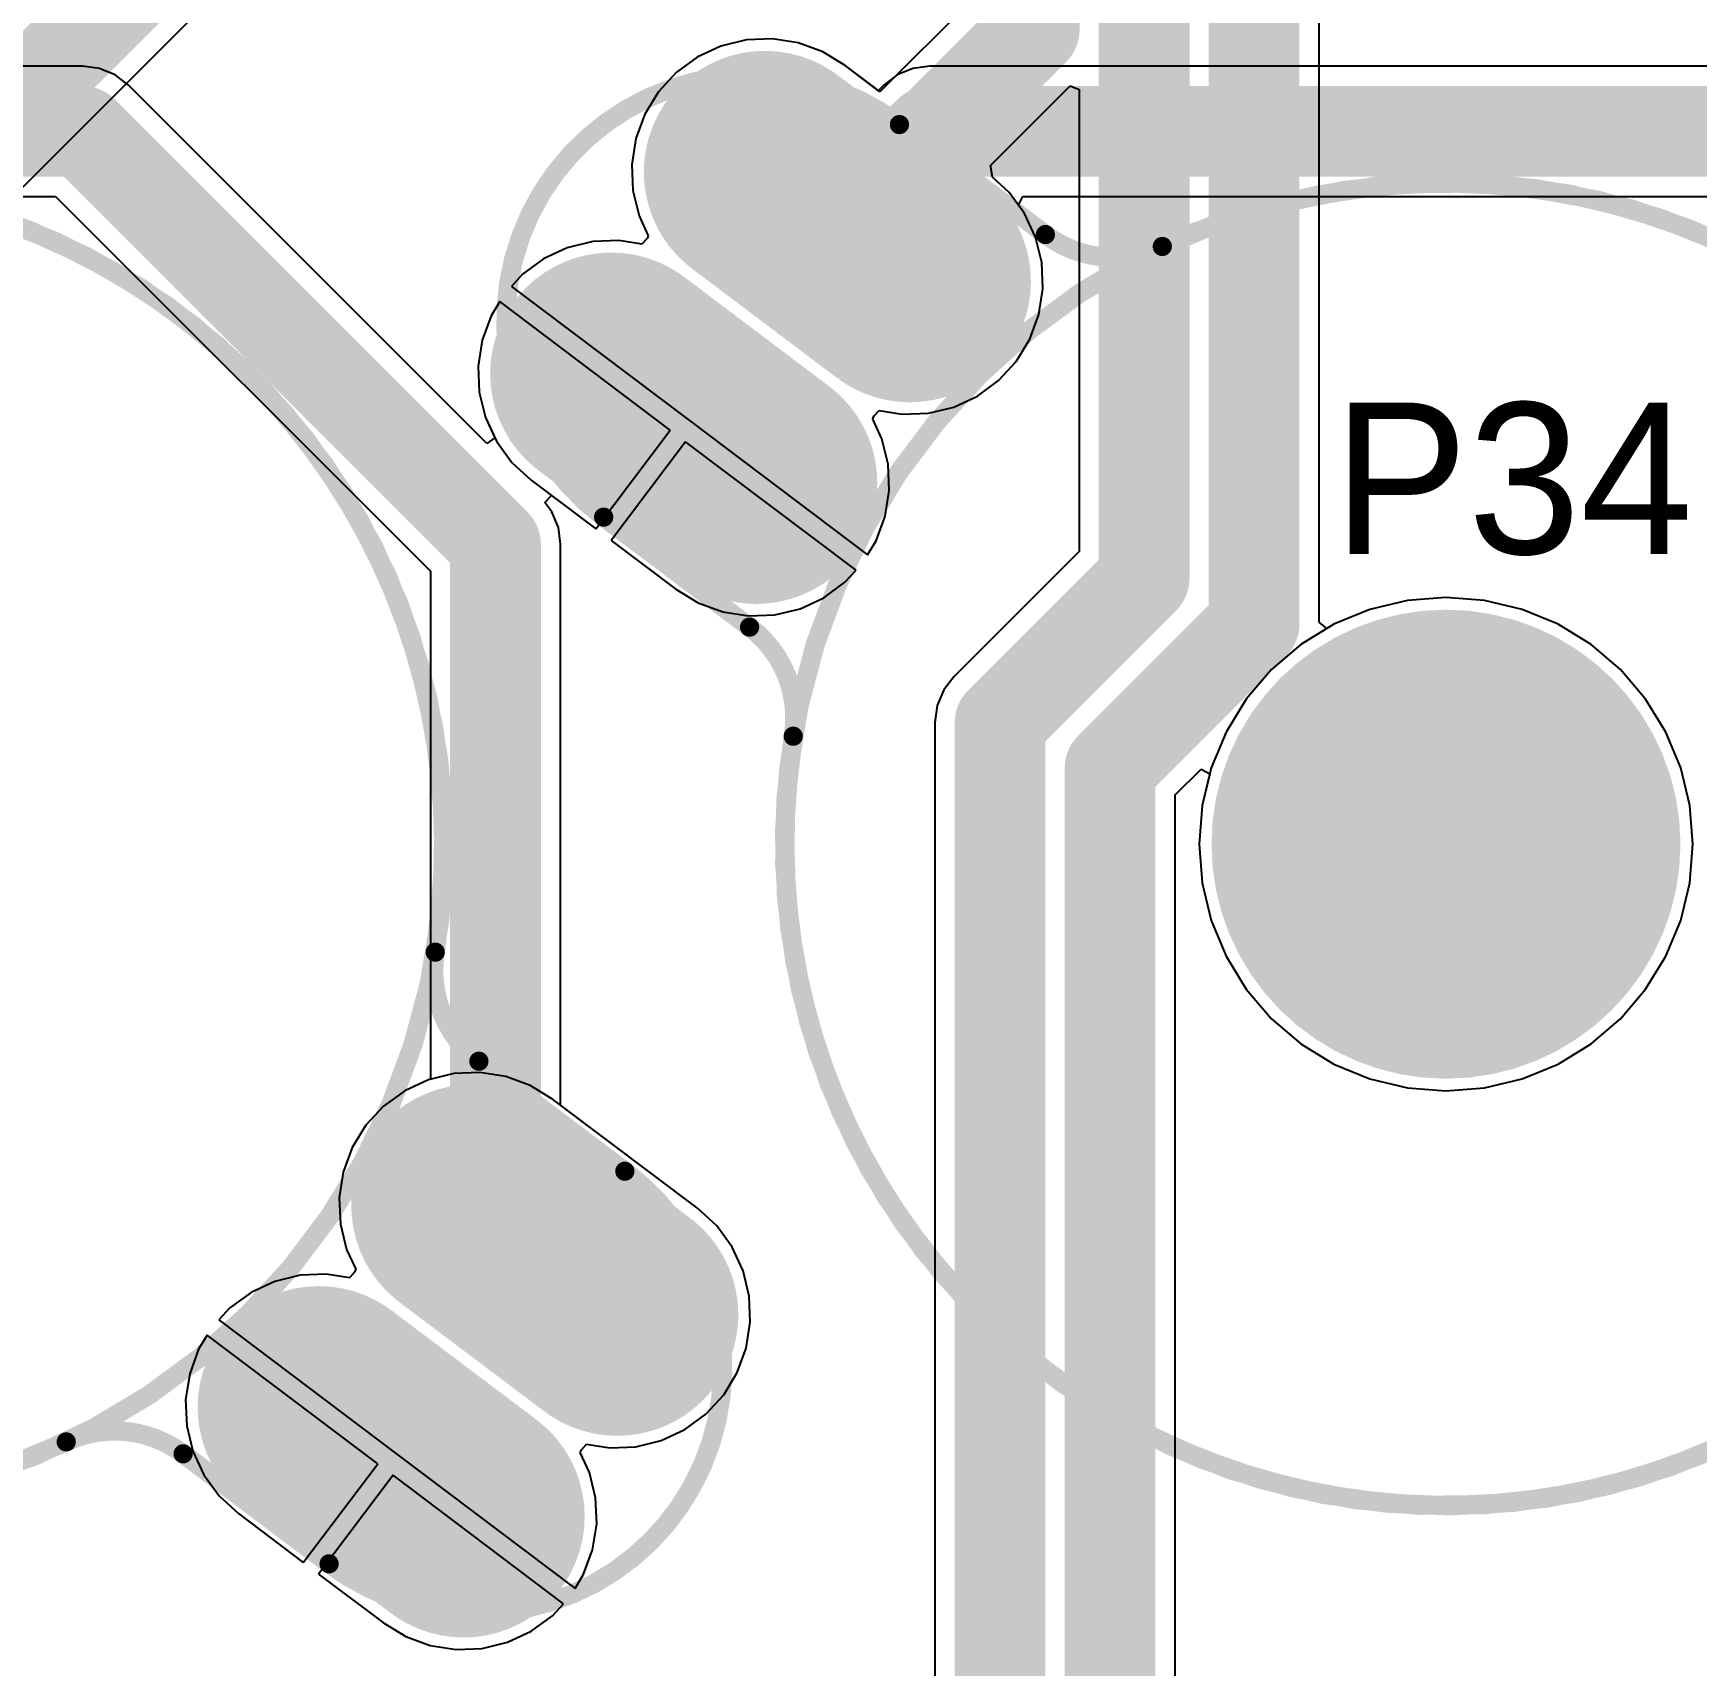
# Model space of a CAD drawing. Header units: millimetres. Extents: x -0.01 to 6.54, y 0.01 to 3.19.
# Drawn here: x 5.208 to 6.074, y 1.911 to 2.761 of the extents above; entities that cross this region are included whole.
import ezdxf

# ---------------------------------------------------------------- set-up
doc = ezdxf.new("R2010")
doc.units = ezdxf.units.MM
doc.header["$MEASUREMENT"] = 0
for name, color, linetype in [('BottomLayer', 5, 'Continuous'), ('BottomSolder', 6, 'Continuous'), ('MultiLayer', 9, 'Continuous'), ('PadHoleLayer', 156, 'Continuous'), ('TopLayer', 1, 'Continuous'), ('TopOverlay', 2, 'Continuous'), ('TopSolder', 216, 'Continuous'), ('ViaHoleLayer', 16, 'Continuous')]:
    doc.layers.add(name, color=color, linetype=linetype)

msp = doc.modelspace()

# ---------------------------------------------------------------- linework, layer by layer
at = {"layer": 'BottomLayer'}
for p, q in [((5.56559, 2.75435), (5.55324, 2.74863)), ((5.57881, 2.75755), (5.56559, 2.75435)), ((5.5924, 2.75812), (5.57881, 2.75755)), ((5.60584, 2.75602), (5.5924, 2.75812)), ((5.61861, 2.75134), (5.60584, 2.75602)), ((5.55324, 2.74863), (5.54226, 2.74061)), ((5.63022, 2.74425), (5.61861, 2.75134)), ((5.23319, 2.74391), (4.80819, 2.74391)), ((5.24197, 2.74276), (5.23319, 2.74391)), ((5.24535, 2.74135), (5.24197, 2.74276)), ((5.25015, 2.73937), (5.24535, 2.74135)), ((5.25717, 2.73398), (5.25015, 2.73937)), ((5.54226, 2.74061), (5.53305, 2.7306)), ((5.64756, 2.73119), (5.63022, 2.74425)), ((5.65737, 2.73937), (5.65035, 2.73398)), ((5.66555, 2.74276), (5.65737, 2.73937)), ((5.67433, 2.74391), (5.66555, 2.74276)), ((6.09933, 2.74391), (5.67433, 2.74391)), ((5.44371, 2.54744), (5.25717, 2.73398)), ((5.53305, 2.7306), (5.52596, 2.71898)), ((5.65035, 2.73398), (5.64756, 2.73119)), ((5.52596, 2.71898), (5.52128, 2.70621)), ((5.52128, 2.70621), (5.51918, 2.69277)), ((5.51918, 2.69277), (5.51975, 2.67918)), ((5.51975, 2.67918), (5.52295, 2.66596)), ((4.85659, 2.67609), (5.21914, 2.67609)), ((5.21914, 2.67609), (5.41428, 2.48095)), ((5.72047, 2.67163), (5.72274, 2.67609)), ((5.72371, 2.66719), (5.72047, 2.67163)), ((5.72274, 2.67609), (6.08528, 2.67609)), ((5.52295, 2.66596), (5.52774, 2.65565)), ((5.72943, 2.65485), (5.72371, 2.66719)), ((5.49881, 2.65255), (5.48559, 2.64935)), ((5.5124, 2.65312), (5.49881, 2.65255)), ((5.52445, 2.65123), (5.5124, 2.65312)), ((5.52714, 2.6542), (5.52445, 2.65123)), ((5.52774, 2.65565), (5.52714, 2.6542)), ((5.73264, 2.64163), (5.72943, 2.65485)), ((5.47324, 2.64363), (5.46226, 2.63561)), ((5.48559, 2.64935), (5.47324, 2.64363)), ((5.46226, 2.63561), (5.45645, 2.62929)), ((5.7332, 2.62804), (5.73264, 2.64163)), ((5.45645, 2.62929), (5.5492, 2.5594)), ((5.7311, 2.6146), (5.7332, 2.62804)), ((5.45043, 2.62131), (5.44596, 2.61398)), ((5.53919, 2.55442), (5.45043, 2.62131)), ((5.44596, 2.61398), (5.44128, 2.60121)), ((5.72642, 2.60183), (5.7311, 2.6146)), ((5.44128, 2.60121), (5.43918, 2.58777)), ((5.71934, 2.59021), (5.72642, 2.60183)), ((5.71013, 2.5802), (5.71934, 2.59021)), ((5.43918, 2.58777), (5.43975, 2.57418)), ((5.43975, 2.57418), (5.44295, 2.56096)), ((5.69914, 2.57219), (5.71013, 2.5802)), ((5.64524, 2.56161), (5.64794, 2.56458)), ((5.64794, 2.56458), (5.65999, 2.5627)), ((5.67358, 2.56326), (5.6868, 2.56646)), ((5.6868, 2.56646), (5.69914, 2.57219)), ((5.44295, 2.56096), (5.44787, 2.55034)), ((5.5492, 2.5594), (5.64196, 2.4895)), ((5.64465, 2.56017), (5.64524, 2.56161)), ((5.64943, 2.54985), (5.64465, 2.56017)), ((5.65999, 2.5627), (5.67358, 2.56326)), ((5.44787, 2.55034), (5.44371, 2.54744)), ((5.50044, 2.503), (5.53919, 2.55442)), ((5.54718, 2.5484), (5.50843, 2.49698)), ((5.63594, 2.48152), (5.54718, 2.5484)), ((5.65264, 2.53663), (5.64943, 2.54985)), ((5.6532, 2.52304), (5.65264, 2.53663)), ((5.6511, 2.5096), (5.6532, 2.52304)), ((5.47388, 2.51676), (5.47743, 2.52034)), ((5.47756, 2.51196), (5.47388, 2.51676)), ((5.47743, 2.52034), (5.50044, 2.503)), ((5.48095, 2.50378), (5.47756, 2.51196)), ((5.4821, 2.495), (5.48095, 2.50378)), ((5.64642, 2.49683), (5.6511, 2.5096)), ((5.4821, 2.20296), (5.4821, 2.495)), ((5.50843, 2.49698), (5.54216, 2.47156)), ((5.64196, 2.4895), (5.64642, 2.49683)), ((5.41428, 2.48095), (5.41428, 2.21647)), ((5.63013, 2.4752), (5.63594, 2.48152)), ((5.54216, 2.47156), (5.55378, 2.46447)), ((5.61914, 2.46719), (5.63013, 2.4752)), ((5.55378, 2.46447), (5.56655, 2.45979)), ((5.59358, 2.45826), (5.6068, 2.46146)), ((5.6068, 2.46146), (5.61914, 2.46719)), ((5.90339, 2.46106), (5.88476, 2.45334)), ((5.92299, 2.46577), (5.90339, 2.46106)), ((5.9431, 2.46735), (5.92299, 2.46577)), ((5.9632, 2.46577), (5.9431, 2.46735)), ((5.98281, 2.46106), (5.9632, 2.46577)), ((6.00144, 2.45334), (5.98281, 2.46106)), ((5.56655, 2.45979), (5.57999, 2.4577)), ((5.57999, 2.4577), (5.59358, 2.45826)), ((5.88476, 2.45334), (5.86756, 2.44281)), ((6.01863, 2.44281), (6.00144, 2.45334)), ((5.86756, 2.44281), (5.85223, 2.42971)), ((6.03396, 2.42971), (6.01863, 2.44281)), ((5.85223, 2.42971), (5.83913, 2.41438)), ((6.04706, 2.41438), (6.03396, 2.42971)), ((5.83913, 2.41438), (5.8286, 2.39718)), ((6.0576, 2.39718), (6.04706, 2.41438)), ((5.8286, 2.39718), (5.82088, 2.37855)), ((6.06531, 2.37855), (6.0576, 2.39718)), ((5.82088, 2.37855), (5.81617, 2.35895)), ((6.07002, 2.35895), (6.06531, 2.37855)), ((5.81617, 2.35895), (5.81459, 2.33884)), ((6.0716, 2.33884), (6.07002, 2.35895)), ((5.81459, 2.33884), (5.81617, 2.31874)), ((6.07002, 2.31874), (6.0716, 2.33884)), ((5.81617, 2.31874), (5.82088, 2.29913)), ((6.06531, 2.29913), (6.07002, 2.31874)), ((5.82088, 2.29913), (5.8286, 2.2805)), ((6.0576, 2.2805), (6.06531, 2.29913)), ((5.8286, 2.2805), (5.83913, 2.26331)), ((6.04706, 2.26331), (6.0576, 2.2805)), ((5.83913, 2.26331), (5.85223, 2.24798)), ((6.03396, 2.24798), (6.04706, 2.26331)), ((5.85223, 2.24798), (5.86756, 2.23488)), ((6.01863, 2.23488), (6.03396, 2.24798)), ((5.86756, 2.23488), (5.88476, 2.22434)), ((6.00144, 2.22434), (6.01863, 2.23488)), ((5.88476, 2.22434), (5.90339, 2.21663)), ((5.98281, 2.21663), (6.00144, 2.22434)), ((5.40091, 2.2105), (5.38992, 2.20248)), ((5.41325, 2.21623), (5.40091, 2.2105)), ((5.41428, 2.21647), (5.41325, 2.21623)), ((5.90339, 2.21663), (5.92299, 2.21192)), ((5.92299, 2.21192), (5.9431, 2.21034)), ((5.9431, 2.21034), (5.9632, 2.21192)), ((5.9632, 2.21192), (5.98281, 2.21663)), ((5.38992, 2.20248), (5.38071, 2.19248)), ((5.55335, 2.14927), (5.4821, 2.20296)), ((5.38071, 2.19248), (5.37363, 2.18086)), ((5.37363, 2.18086), (5.36895, 2.16809)), ((5.36895, 2.16809), (5.36685, 2.15465)), ((5.36685, 2.15465), (5.36741, 2.14106)), ((5.56336, 2.14006), (5.55335, 2.14927)), ((5.36741, 2.14106), (5.37062, 2.12784)), ((5.57138, 2.12907), (5.56336, 2.14006)), ((5.37062, 2.12784), (5.3754, 2.11752)), ((5.5771, 2.11673), (5.57138, 2.12907)), ((5.34647, 2.11443), (5.33325, 2.11123)), ((5.36006, 2.11499), (5.34647, 2.11443)), ((5.37211, 2.11311), (5.36006, 2.11499)), ((5.37481, 2.11608), (5.37211, 2.11311)), ((5.3754, 2.11752), (5.37481, 2.11608)), ((5.5803, 2.10351), (5.5771, 2.11673)), ((5.32091, 2.1055), (5.30992, 2.09748)), ((5.33325, 2.11123), (5.32091, 2.1055)), ((5.30992, 2.09748), (5.30411, 2.09117)), ((5.58087, 2.08992), (5.5803, 2.10351)), ((5.30411, 2.09117), (5.39687, 2.02128)), ((5.57877, 2.07648), (5.58087, 2.08992)), ((5.2981, 2.08319), (5.29363, 2.07586)), ((5.38686, 2.0163), (5.2981, 2.08319)), ((5.29363, 2.07586), (5.28895, 2.06309)), ((5.57409, 2.06371), (5.57877, 2.07648)), ((5.28895, 2.06309), (5.28685, 2.04965)), ((5.56701, 2.05209), (5.57409, 2.06371)), ((5.28685, 2.04965), (5.28741, 2.03606)), ((5.55779, 2.04208), (5.56701, 2.05209)), ((5.28741, 2.03606), (5.29062, 2.02284)), ((5.54681, 2.03406), (5.55779, 2.04208)), ((5.52125, 2.02514), (5.53447, 2.02834)), ((5.53447, 2.02834), (5.54681, 2.03406)), ((5.29062, 2.02284), (5.29634, 2.0105)), ((5.39687, 2.02128), (5.48962, 1.95138)), ((5.49232, 2.02204), (5.49291, 2.02349)), ((5.4971, 2.01173), (5.49232, 2.02204)), ((5.49291, 2.02349), (5.49561, 2.02646)), ((5.49561, 2.02646), (5.50766, 2.02457)), ((5.50766, 2.02457), (5.52125, 2.02514)), ((5.29634, 2.0105), (5.30436, 1.99951)), ((5.34811, 1.96488), (5.38686, 2.0163)), ((5.39484, 2.01028), (5.35609, 1.95886)), ((5.4836, 1.9434), (5.39484, 2.01028)), ((5.5003, 1.99851), (5.4971, 2.01173)), ((5.30436, 1.99951), (5.31437, 1.9903)), ((5.50087, 1.98492), (5.5003, 1.99851)), ((5.31437, 1.9903), (5.34811, 1.96488)), ((5.49877, 1.97148), (5.50087, 1.98492)), ((5.49409, 1.95871), (5.49877, 1.97148)), ((5.35609, 1.95886), (5.38983, 1.93343)), ((5.48962, 1.95138), (5.49409, 1.95871)), ((5.47779, 1.93708), (5.4836, 1.9434)), ((5.38983, 1.93343), (5.40144, 1.92635)), ((5.46681, 1.92906), (5.47779, 1.93708)), ((5.40144, 1.92635), (5.41422, 1.92167)), ((5.44125, 1.92014), (5.45447, 1.92334)), ((5.45447, 1.92334), (5.46681, 1.92906)), ((5.41422, 1.92167), (5.42766, 1.91957)), ((5.42766, 1.91957), (5.44125, 1.92014))]:
    msp.add_line(p, q, dxfattribs=at)
for points, const_width in [([(5.58846, 2.68884), (5.66392, 2.63197)], 0.11811), ([(4.80819, 2.71), (5.23319, 2.71)], 0.04724), ([(5.23319, 2.71), (5.44819, 2.495)], 0.04724), ([(5.62619, 2.66186), (5.67433, 2.71)], 0.04724), ([(5.67433, 2.71), (6.09933, 2.71)], 0.04724), ([(5.62619, 2.66041), (5.62619, 2.66186)], 0.04724), ([(5.50846, 2.58384), (5.58392, 2.52697)], 0.11811), ([(5.44819, 2.14795), (5.44819, 2.495)], 0.04724), ([(5.51159, 2.09385), (5.43613, 2.15072)], 0.11811), ([(5.44819, 2.14795), (5.47386, 2.12228)], 0.04724), ([(5.43159, 1.98885), (5.35613, 2.04572)], 0.11811)]:
    msp.add_lwpolyline(points, dxfattribs=dict(at, const_width=const_width))
for points, const_width in [([(5.55893, 2.68884, 1), (5.61799, 2.68884, 1)], 0.05906), ([(5.22138, 2.71, 1), (5.245, 2.71, 1)], 0.02362), ([(5.22138, 2.71, 1), (5.245, 2.71, 1)], 0.02362), ([(5.66252, 2.71, 1), (5.68614, 2.71, 1)], 0.02362), ([(5.66252, 2.71, 1), (5.68614, 2.71, 1)], 0.02362), ([(5.61438, 2.66186, 1), (5.638, 2.66186, 1)], 0.02362), ([(5.61438, 2.66186, 1), (5.638, 2.66186, 1)], 0.02362), ([(5.6344, 2.63197, 1), (5.69345, 2.63197, 1)], 0.05906), ([(5.61438, 2.66041, 1), (5.638, 2.66041, 1)], 0.02362), ([(5.47893, 2.58384, 1), (5.53799, 2.58384, 1)], 0.05906), ([(5.5544, 2.52697, 1), (5.61345, 2.52697, 1)], 0.05906), ([(5.43638, 2.495, 1), (5.46, 2.495, 1)], 0.02362), ([(5.43638, 2.495, 1), (5.46, 2.495, 1)], 0.02362), ([(5.88404, 2.33884, 1), (6.00215, 2.33884, 1)], 0.11811), ([(5.4066, 2.15072, 1), (5.46565, 2.15072, 1)], 0.05906), ([(5.43638, 2.14795, 1), (5.46, 2.14795, 1)], 0.02362), ([(5.43638, 2.14795, 1), (5.46, 2.14795, 1)], 0.02362), ([(5.48206, 2.09385, 1), (5.54112, 2.09385, 1)], 0.05906), ([(5.46205, 2.12228, 1), (5.48567, 2.12228, 1)], 0.02362), ([(5.3266, 2.04572, 1), (5.38565, 2.04572, 1)], 0.05906), ([(5.40206, 1.98885, 1), (5.46112, 1.98885, 1)], 0.05906)]:
    msp.add_lwpolyline(points, format="xyb", close=True, dxfattribs=dict(at, const_width=const_width))
at = {"layer": 'BottomSolder', "const_width": 0.12611}
for points in [[(5.58846, 2.68884), (5.66392, 2.63197)], [(5.50846, 2.58384), (5.58392, 2.52697)], [(5.51159, 2.09385), (5.43613, 2.15072)], [(5.43159, 1.98885), (5.35613, 2.04572)]]:
    msp.add_lwpolyline(points, dxfattribs=at)
at = {"layer": 'BottomSolder'}
for points, const_width in [([(5.55693, 2.68884, 1), (5.61999, 2.68884, 1)], 0.06306), ([(5.6324, 2.63197, 1), (5.69545, 2.63197, 1)], 0.06306), ([(5.47693, 2.58384, 1), (5.53999, 2.58384, 1)], 0.06306), ([(5.5524, 2.52697, 1), (5.61545, 2.52697, 1)], 0.06306), ([(5.88204, 2.33884, 1), (6.00415, 2.33884, 1)], 0.12211), ([(5.4046, 2.15072, 1), (5.46765, 2.15072, 1)], 0.06306), ([(5.48006, 2.09385, 1), (5.54312, 2.09385, 1)], 0.06306), ([(5.3246, 2.04572, 1), (5.38765, 2.04572, 1)], 0.06306), ([(5.40006, 1.98885, 1), (5.46312, 1.98885, 1)], 0.06306)]:
    msp.add_lwpolyline(points, format="xyb", close=True, dxfattribs=dict(at, const_width=const_width))
at = {"layer": 'MultiLayer', "const_width": 0.11811}
for points in [[(5.58846, 2.68884), (5.66392, 2.63197)], [(5.50846, 2.58384), (5.58392, 2.52697)], [(5.51159, 2.09385), (5.43613, 2.15072)], [(5.43159, 1.98885), (5.35613, 2.04572)]]:
    msp.add_lwpolyline(points, dxfattribs=at)
at = {"layer": 'MultiLayer'}
for points, const_width in [([(5.55893, 2.68884, 1), (5.61799, 2.68884, 1)], 0.05906), ([(5.6344, 2.63197, 1), (5.69345, 2.63197, 1)], 0.05906), ([(5.47893, 2.58384, 1), (5.53799, 2.58384, 1)], 0.05906), ([(5.5544, 2.52697, 1), (5.61345, 2.52697, 1)], 0.05906), ([(5.88404, 2.33884, 1), (6.00215, 2.33884, 1)], 0.11811), ([(5.4066, 2.15072, 1), (5.46565, 2.15072, 1)], 0.05906), ([(5.48206, 2.09385, 1), (5.54112, 2.09385, 1)], 0.05906), ([(5.3266, 2.04572, 1), (5.38565, 2.04572, 1)], 0.05906), ([(5.40206, 1.98885, 1), (5.46112, 1.98885, 1)], 0.05906)]:
    msp.add_lwpolyline(points, format="xyb", close=True, dxfattribs=dict(at, const_width=const_width))
at = {"layer": 'PadHoleLayer', "const_width": 0.01969}
for points in [[(5.61635, 2.66041, 1), (5.63604, 2.66041, 1)], [(5.53635, 2.55541, 1), (5.55604, 2.55541, 1)], [(5.46402, 2.12228, 1), (5.4837, 2.12228, 1)], [(5.38402, 2.01728, 1), (5.4037, 2.01728, 1)]]:
    msp.add_lwpolyline(points, format="xyb", close=True, dxfattribs=at)
at = {"layer": 'TopLayer'}
for p, q in [((5.8771, 2.45452), (5.8771, 3.0554)), ((4.9471, 2.42595), (5.53117, 3.01002)), ((5.69479, 2.77696), (5.64839, 2.73056)), ((5.56559, 2.75435), (5.55324, 2.74863)), ((5.57881, 2.75755), (5.56559, 2.75435)), ((5.5924, 2.75812), (5.57881, 2.75755)), ((5.60584, 2.75602), (5.5924, 2.75812)), ((5.61861, 2.75134), (5.60584, 2.75602)), ((5.55324, 2.74863), (5.54226, 2.74061)), ((5.63022, 2.74425), (5.61861, 2.75134)), ((5.54226, 2.74061), (5.53305, 2.7306)), ((5.64839, 2.73056), (5.63022, 2.74425)), ((5.53305, 2.7306), (5.52596, 2.71898)), ((5.70596, 2.69221), (5.74741, 2.73367)), ((5.74741, 2.73367), (5.75203, 2.73175)), ((5.75203, 2.73175), (5.75203, 2.49128)), ((5.52596, 2.71898), (5.52128, 2.70621)), ((5.52128, 2.70621), (5.51918, 2.69277)), ((5.51918, 2.69277), (5.51975, 2.67918)), ((5.707, 2.68618), (5.70596, 2.69221)), ((5.71569, 2.67818), (5.707, 2.68618)), ((5.51975, 2.67918), (5.52295, 2.66596)), ((5.72371, 2.66719), (5.71569, 2.67818)), ((5.52295, 2.66596), (5.52774, 2.65565)), ((5.72943, 2.65485), (5.72371, 2.66719)), ((5.49881, 2.65255), (5.48559, 2.64935)), ((5.5124, 2.65312), (5.49881, 2.65255)), ((5.52445, 2.65123), (5.5124, 2.65312)), ((5.52714, 2.6542), (5.52445, 2.65123)), ((5.52774, 2.65565), (5.52714, 2.6542)), ((5.73264, 2.64163), (5.72943, 2.65485)), ((5.47324, 2.64363), (5.46226, 2.63561)), ((5.48559, 2.64935), (5.47324, 2.64363)), ((5.46226, 2.63561), (5.45645, 2.62929)), ((5.7332, 2.62804), (5.73264, 2.64163)), ((5.45645, 2.62929), (5.5492, 2.5594)), ((5.7311, 2.6146), (5.7332, 2.62804)), ((5.45043, 2.62131), (5.44596, 2.61398)), ((5.53919, 2.55442), (5.45043, 2.62131)), ((5.44596, 2.61398), (5.44128, 2.60121)), ((5.72642, 2.60183), (5.7311, 2.6146)), ((5.44128, 2.60121), (5.43918, 2.58777)), ((5.71934, 2.59021), (5.72642, 2.60183)), ((5.71013, 2.5802), (5.71934, 2.59021)), ((5.43918, 2.58777), (5.43975, 2.57418)), ((5.43975, 2.57418), (5.44295, 2.56096)), ((5.69914, 2.57219), (5.71013, 2.5802)), ((5.64524, 2.56161), (5.64794, 2.56458)), ((5.64794, 2.56458), (5.65999, 2.5627)), ((5.67358, 2.56326), (5.6868, 2.56646)), ((5.6868, 2.56646), (5.69914, 2.57219)), ((5.44295, 2.56096), (5.44867, 2.54862)), ((5.5492, 2.5594), (5.64196, 2.4895)), ((5.64465, 2.56017), (5.64524, 2.56161)), ((5.64943, 2.54985), (5.64465, 2.56017)), ((5.65999, 2.5627), (5.67358, 2.56326)), ((5.44867, 2.54862), (5.45669, 2.53763)), ((5.50044, 2.503), (5.53919, 2.55442)), ((5.54718, 2.5484), (5.50843, 2.49698)), ((5.63594, 2.48152), (5.54718, 2.5484)), ((5.65264, 2.53663), (5.64943, 2.54985)), ((5.45669, 2.53763), (5.4667, 2.52842)), ((5.6532, 2.52304), (5.65264, 2.53663)), ((5.4667, 2.52842), (5.50044, 2.503)), ((5.6511, 2.5096), (5.6532, 2.52304)), ((5.64642, 2.49683), (5.6511, 2.5096)), ((5.50843, 2.49698), (5.54216, 2.47156)), ((5.64196, 2.4895), (5.64642, 2.49683)), ((5.75203, 2.49128), (5.68697, 2.42621)), ((5.63013, 2.4752), (5.63594, 2.48152)), ((5.54216, 2.47156), (5.55378, 2.46447)), ((5.61914, 2.46719), (5.63013, 2.4752)), ((5.55378, 2.46447), (5.56655, 2.45979)), ((5.59358, 2.45826), (5.6068, 2.46146)), ((5.6068, 2.46146), (5.61914, 2.46719)), ((5.90339, 2.46106), (5.88476, 2.45334)), ((5.92299, 2.46577), (5.90339, 2.46106)), ((5.9431, 2.46735), (5.92299, 2.46577)), ((5.9632, 2.46577), (5.9431, 2.46735)), ((5.98281, 2.46106), (5.9632, 2.46577)), ((6.00144, 2.45334), (5.98281, 2.46106)), ((5.56655, 2.45979), (5.57999, 2.4577)), ((5.57999, 2.4577), (5.59358, 2.45826)), ((5.8811, 2.4511), (5.8771, 2.45452)), ((5.88476, 2.45334), (5.8811, 2.4511)), ((6.01863, 2.44281), (6.00144, 2.45334)), ((6.03396, 2.42971), (6.01863, 2.44281)), ((5.68697, 2.42621), (5.68158, 2.41919)), ((6.04706, 2.41438), (6.03396, 2.42971)), ((5.68158, 2.41919), (5.67819, 2.41101)), ((5.67819, 2.41101), (5.67703, 2.40223)), ((6.0576, 2.39718), (6.04706, 2.41438)), ((5.67703, 2.40223), (5.67703, 1.89306)), ((6.06531, 2.37855), (6.0576, 2.39718)), ((5.8021, 2.36447), (5.8156, 2.37797)), ((5.8156, 2.37797), (5.82013, 2.37543)), ((5.82013, 2.37543), (5.81617, 2.35895)), ((6.07002, 2.35895), (6.06531, 2.37855)), ((5.8021, 1.05849), (5.8021, 2.36447)), ((5.81617, 2.35895), (5.81459, 2.33884)), ((6.0716, 2.33884), (6.07002, 2.35895)), ((5.81459, 2.33884), (5.81617, 2.31874)), ((6.07002, 2.31874), (6.0716, 2.33884)), ((5.81617, 2.31874), (5.82088, 2.29913)), ((6.06531, 2.29913), (6.07002, 2.31874)), ((5.82088, 2.29913), (5.8286, 2.2805)), ((6.0576, 2.2805), (6.06531, 2.29913)), ((5.8286, 2.2805), (5.83913, 2.26331)), ((6.04706, 2.26331), (6.0576, 2.2805)), ((5.83913, 2.26331), (5.85223, 2.24798)), ((6.03396, 2.24798), (6.04706, 2.26331)), ((5.85223, 2.24798), (5.86756, 2.23488)), ((6.01863, 2.23488), (6.03396, 2.24798)), ((5.86756, 2.23488), (5.88476, 2.22434)), ((6.00144, 2.22434), (6.01863, 2.23488)), ((5.42647, 2.21943), (5.41325, 2.21623)), ((5.44006, 2.21999), (5.42647, 2.21943)), ((5.4535, 2.21789), (5.44006, 2.21999)), ((5.46627, 2.21321), (5.4535, 2.21789)), ((5.88476, 2.22434), (5.90339, 2.21663)), ((5.98281, 2.21663), (6.00144, 2.22434)), ((5.40091, 2.2105), (5.38992, 2.20248)), ((5.41325, 2.21623), (5.40091, 2.2105)), ((5.47789, 2.20613), (5.46627, 2.21321)), ((5.90339, 2.21663), (5.92299, 2.21192)), ((5.92299, 2.21192), (5.9431, 2.21034)), ((5.9431, 2.21034), (5.9632, 2.21192)), ((5.9632, 2.21192), (5.98281, 2.21663)), ((5.38992, 2.20248), (5.38071, 2.19248)), ((5.55335, 2.14927), (5.47789, 2.20613)), ((5.38071, 2.19248), (5.37363, 2.18086)), ((5.37363, 2.18086), (5.36895, 2.16809)), ((5.36895, 2.16809), (5.36685, 2.15465)), ((5.36685, 2.15465), (5.36741, 2.14106)), ((5.56336, 2.14006), (5.55335, 2.14927)), ((5.36741, 2.14106), (5.37062, 2.12784)), ((5.57138, 2.12907), (5.56336, 2.14006)), ((5.37062, 2.12784), (5.3754, 2.11752)), ((5.5771, 2.11673), (5.57138, 2.12907)), ((5.34647, 2.11443), (5.33325, 2.11123)), ((5.36006, 2.11499), (5.34647, 2.11443)), ((5.37211, 2.11311), (5.36006, 2.11499)), ((5.37481, 2.11608), (5.37211, 2.11311)), ((5.3754, 2.11752), (5.37481, 2.11608)), ((5.5803, 2.10351), (5.5771, 2.11673)), ((5.32091, 2.1055), (5.30992, 2.09748)), ((5.33325, 2.11123), (5.32091, 2.1055)), ((5.30992, 2.09748), (5.30411, 2.09117)), ((5.58087, 2.08992), (5.5803, 2.10351)), ((5.30411, 2.09117), (5.39687, 2.02128)), ((5.57877, 2.07648), (5.58087, 2.08992)), ((5.2981, 2.08319), (5.29363, 2.07586)), ((5.38686, 2.0163), (5.2981, 2.08319)), ((5.29363, 2.07586), (5.28895, 2.06309)), ((5.57409, 2.06371), (5.57877, 2.07648)), ((5.28895, 2.06309), (5.28685, 2.04965)), ((5.56701, 2.05209), (5.57409, 2.06371)), ((5.28685, 2.04965), (5.28741, 2.03606)), ((5.55779, 2.04208), (5.56701, 2.05209)), ((5.28741, 2.03606), (5.29062, 2.02284)), ((5.54681, 2.03406), (5.55779, 2.04208)), ((5.52125, 2.02514), (5.53447, 2.02834)), ((5.53447, 2.02834), (5.54681, 2.03406)), ((5.29062, 2.02284), (5.29634, 2.0105)), ((5.39687, 2.02128), (5.48962, 1.95138)), ((5.49232, 2.02204), (5.49291, 2.02349)), ((5.4971, 2.01173), (5.49232, 2.02204)), ((5.49291, 2.02349), (5.49561, 2.02646)), ((5.49561, 2.02646), (5.50766, 2.02457)), ((5.50766, 2.02457), (5.52125, 2.02514)), ((5.29634, 2.0105), (5.30436, 1.99951)), ((5.34811, 1.96488), (5.38686, 2.0163)), ((5.39484, 2.01028), (5.35609, 1.95886)), ((5.4836, 1.9434), (5.39484, 2.01028)), ((5.5003, 1.99851), (5.4971, 2.01173)), ((5.30436, 1.99951), (5.31437, 1.9903)), ((5.50087, 1.98492), (5.5003, 1.99851)), ((5.31437, 1.9903), (5.34811, 1.96488)), ((5.49877, 1.97148), (5.50087, 1.98492)), ((5.49409, 1.95871), (5.49877, 1.97148)), ((5.35609, 1.95886), (5.38983, 1.93343)), ((5.48962, 1.95138), (5.49409, 1.95871)), ((5.47779, 1.93708), (5.4836, 1.9434)), ((5.38983, 1.93343), (5.40144, 1.92635)), ((5.46681, 1.92906), (5.47779, 1.93708)), ((5.40144, 1.92635), (5.41422, 1.92167)), ((5.44125, 1.92014), (5.45447, 1.92334)), ((5.45447, 1.92334), (5.46681, 1.92906)), ((5.41422, 1.92167), (5.42766, 1.91957)), ((5.42766, 1.91957), (5.44125, 1.92014))]:
    msp.add_line(p, q, dxfattribs=at)
for points, const_width in [([(5.84319, 2.45352), (5.84319, 3.05541)], 0.04724), ([(4.91319, 2.44), (5.50719, 3.034)], 0.04724), ([(5.78594, 2.47723), (5.78594, 3.01048)], 0.04724), ([(5.7287, 2.76291), (5.7287, 2.97172)], 0.04724), ([(5.62119, 2.65541), (5.7287, 2.76291)], 0.04724), ([(5.58846, 2.68884), (5.66392, 2.63197)], 0.11811), ([(5.50846, 2.58384), (5.58392, 2.52697)], 0.11811), ([(5.71094, 2.40223), (5.78594, 2.47723)], 0.04724), ([(5.76819, 2.37852), (5.84319, 2.45352)], 0.04724), ([(5.71094, 1.87902), (5.71094, 2.40223)], 0.04724), ([(5.76819, 1.05849), (5.76819, 2.37852)], 0.04724), ([(5.51159, 2.09385), (5.43613, 2.15072)], 0.11811), ([(5.43159, 1.98885), (5.35613, 2.04572)], 0.11811)]:
    msp.add_lwpolyline(points, dxfattribs=dict(at, const_width=const_width))
for points, const_width in [([(5.71689, 2.76291, 1), (5.74051, 2.76291, 1)], 0.02362), ([(5.71689, 2.76291, 1), (5.74051, 2.76291, 1)], 0.02362), ([(5.55893, 2.68884, 1), (5.61799, 2.68884, 1)], 0.05906), ([(5.6344, 2.63197, 1), (5.69345, 2.63197, 1)], 0.05906), ([(5.60938, 2.65541, 1), (5.633, 2.65541, 1)], 0.02362), ([(5.47893, 2.58384, 1), (5.53799, 2.58384, 1)], 0.05906), ([(5.5544, 2.52697, 1), (5.61345, 2.52697, 1)], 0.05906), ([(5.77413, 2.47723, 1), (5.79776, 2.47723, 1)], 0.02362), ([(5.77413, 2.47723, 1), (5.79776, 2.47723, 1)], 0.02362), ([(5.83138, 2.45352, 1), (5.855, 2.45352, 1)], 0.02362), ([(5.83138, 2.45352, 1), (5.855, 2.45352, 1)], 0.02362), ([(5.88404, 2.33884, 1), (6.00215, 2.33884, 1)], 0.11811), ([(5.69913, 2.40223, 1), (5.72276, 2.40223, 1)], 0.02362), ([(5.69913, 2.40223, 1), (5.72276, 2.40223, 1)], 0.02362), ([(5.75638, 2.37852, 1), (5.78, 2.37852, 1)], 0.02362), ([(5.75638, 2.37852, 1), (5.78, 2.37852, 1)], 0.02362), ([(5.4066, 2.15072, 1), (5.46565, 2.15072, 1)], 0.05906), ([(5.48206, 2.09385, 1), (5.54112, 2.09385, 1)], 0.05906), ([(5.3266, 2.04572, 1), (5.38565, 2.04572, 1)], 0.05906), ([(5.40206, 1.98885, 1), (5.46112, 1.98885, 1)], 0.05906)]:
    msp.add_lwpolyline(points, format="xyb", close=True, dxfattribs=dict(at, const_width=const_width))
at = {"layer": 'TopOverlay', "const_width": 0.01}
for points in [[(5.50451, 2.50913, -1), (5.65851, 2.71351)], [(5.22468, 2.02764, -4.070095), (5.41682, 2.28263)], [(4.92923, 2.65005, -4.070095), (4.73708, 2.39506)], [(5.79538, 2.65005, -4.070095), (5.60323, 2.39506)], [(6.09082, 2.02764, -4.070095), (6.28297, 2.28263)], [(5.79537, 2.65005, -0.279169), (5.73451, 2.65624)], [(5.5805, 2.45186, -0.279169), (5.60323, 2.39506)], [(5.43955, 2.22583, -0.279169), (5.41682, 2.28263)], [(5.51555, 2.16856, -1), (5.36154, 1.96418)], [(5.22468, 2.02764, -0.279169), (5.28554, 2.02145)]]:
    msp.add_lwpolyline(points, format="xyb", dxfattribs=at)
for points in [[(5.65851, 2.71351), (5.73451, 2.65624)], [(5.50451, 2.50913), (5.5805, 2.45186)], [(5.43955, 2.22583), (5.51555, 2.16856)], [(5.28554, 2.02145), (5.36154, 1.96418)]]:
    msp.add_lwpolyline(points, dxfattribs=at)
at = {"layer": 'TopOverlay', "const_width": 0.005}
for points in [[(5.65601, 2.71351, 1), (5.66101, 2.71351, 1)], [(5.65601, 2.71351, 1), (5.66101, 2.71351, 1)], [(5.73201, 2.65624, 1), (5.73701, 2.65624, 1)], [(5.73201, 2.65624, 1), (5.73701, 2.65624, 1)], [(5.79288, 2.65005, 1), (5.79788, 2.65005, 1)], [(5.79288, 2.65005, 1), (5.79788, 2.65005, 1)], [(5.50201, 2.50913, 1), (5.50701, 2.50913, 1)], [(5.50201, 2.50913, 1), (5.50701, 2.50913, 1)], [(5.578, 2.45186, 1), (5.583, 2.45186, 1)], [(5.578, 2.45186, 1), (5.583, 2.45186, 1)], [(5.60073, 2.39506, 1), (5.60573, 2.39506, 1)], [(5.60073, 2.39506, 1), (5.60573, 2.39506, 1)], [(5.41432, 2.28263, 1), (5.41932, 2.28263, 1)], [(5.41432, 2.28263, 1), (5.41932, 2.28263, 1)], [(5.43705, 2.22583, 1), (5.44205, 2.22583, 1)], [(5.43705, 2.22583, 1), (5.44205, 2.22583, 1)], [(5.51305, 2.16856, 1), (5.51805, 2.16856, 1)], [(5.51305, 2.16856, 1), (5.51805, 2.16856, 1)], [(5.22218, 2.02764, 1), (5.22718, 2.02764, 1)], [(5.22218, 2.02764, 1), (5.22718, 2.02764, 1)], [(5.28304, 2.02145, 1), (5.28804, 2.02145, 1)], [(5.28304, 2.02145, 1), (5.28804, 2.02145, 1)], [(5.35904, 1.96418, 1), (5.36404, 1.96418, 1)], [(5.35904, 1.96418, 1), (5.36404, 1.96418, 1)]]:
    msp.add_lwpolyline(points, format="xyb", close=True, dxfattribs=at)
at = {"layer": 'TopSolder', "const_width": 0.12611}
for points in [[(5.58846, 2.68884), (5.66392, 2.63197)], [(5.50846, 2.58384), (5.58392, 2.52697)], [(5.51159, 2.09385), (5.43613, 2.15072)], [(5.43159, 1.98885), (5.35613, 2.04572)]]:
    msp.add_lwpolyline(points, dxfattribs=at)
at = {"layer": 'TopSolder'}
for points, const_width in [([(5.55693, 2.68884, 1), (5.61999, 2.68884, 1)], 0.06306), ([(5.6324, 2.63197, 1), (5.69545, 2.63197, 1)], 0.06306), ([(5.47693, 2.58384, 1), (5.53999, 2.58384, 1)], 0.06306), ([(5.5524, 2.52697, 1), (5.61545, 2.52697, 1)], 0.06306), ([(5.88204, 2.33884, 1), (6.00415, 2.33884, 1)], 0.12211), ([(5.4046, 2.15072, 1), (5.46765, 2.15072, 1)], 0.06306), ([(5.48006, 2.09385, 1), (5.54312, 2.09385, 1)], 0.06306), ([(5.3246, 2.04572, 1), (5.38765, 2.04572, 1)], 0.06306), ([(5.40006, 1.98885, 1), (5.46312, 1.98885, 1)], 0.06306)]:
    msp.add_lwpolyline(points, format="xyb", close=True, dxfattribs=dict(at, const_width=const_width))
at = {"layer": 'ViaHoleLayer', "const_width": 0.11811}
msp.add_lwpolyline([(5.88404, 2.33884, 1), (6.00215, 2.33884, 1)], format="xyb", close=True, dxfattribs=at)

# ---------------------------------------------------------------- texts
at = {"layer": 'TopOverlay'}
msp.add_text('P34', height=0.07874, rotation=360, dxfattribs=at).set_placement((5.88433, 2.49))

doc.saveas('drawing.dxf')
